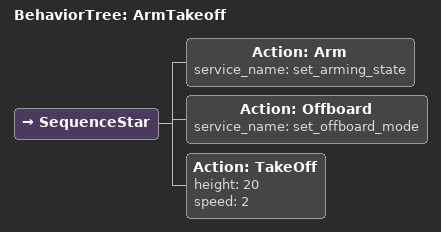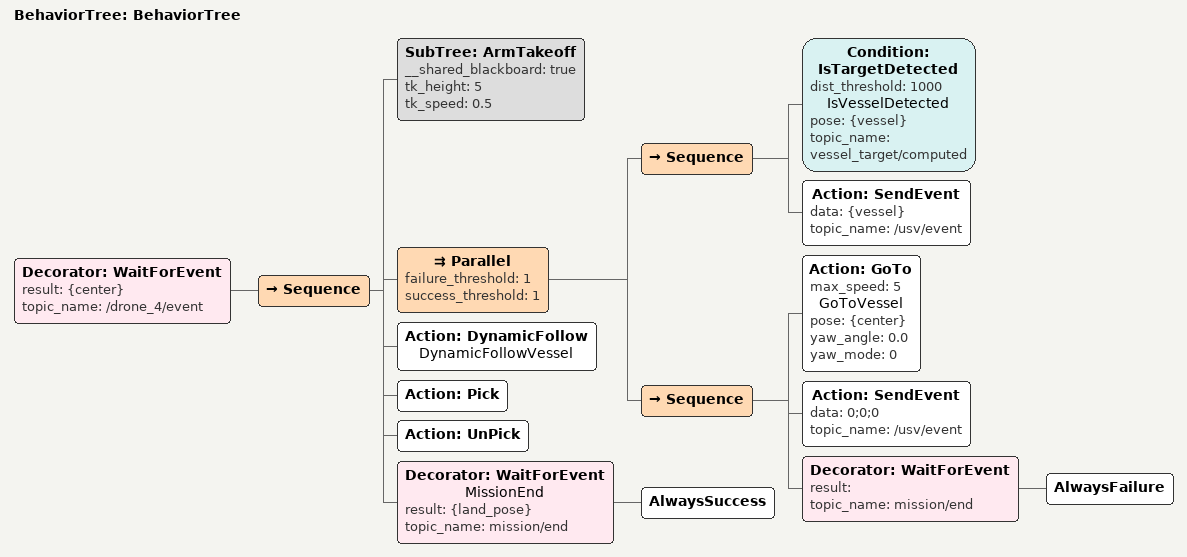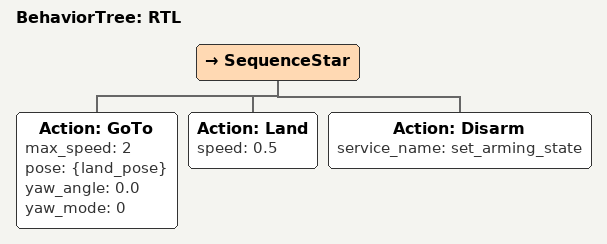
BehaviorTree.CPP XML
<?xml version="1.0"?>
<root main_tree_to_execute="BehaviorTree">
    <BehaviorTree ID="ArmTakeoff">
        <SequenceStar>
            <Action ID="Arm" service_name="set_arming_state"/>
            <Action ID="Offboard" service_name="set_offboard_mode"/>
            <Action ID="TakeOff" height="20" speed="2"/>
        </SequenceStar>
    </BehaviorTree>
    <BehaviorTree ID="BehaviorTree">
        <Decorator ID="WaitForEvent" result="{center}" topic_name="/drone_4/event">
            <Sequence>
                <SubTree ID="ArmTakeoff" __shared_blackboard="true" tk_height="5" tk_speed="0.5"/>
                <Parallel failure_threshold="1" success_threshold="1">
                    <Sequence>
                        <Condition ID="IsTargetDetected" dist_threshold="1000" name="IsVesselDetected" pose="{vessel}" topic_name="vessel_target/computed"/>
                        <Action ID="SendEvent" data="{vessel}" topic_name="/usv/event"/>
                    </Sequence>
                    <Sequence>
                        <Action ID="GoTo" max_speed="5" name="GoToVessel" pose="{center}" yaw_angle="0.0" yaw_mode="0"/>
                        <Action ID="SendEvent" data="0;0;0" topic_name="/usv/event"/>
                        <Decorator ID="WaitForEvent" result="" topic_name="mission/end">
                            <AlwaysFailure/>
                        </Decorator>
                    </Sequence>
                </Parallel>
                <Action ID="DynamicFollow" name="DynamicFollowVessel"/>
                <Action ID="Pick"/>
                <Action ID="UnPick"/>
                <Decorator ID="WaitForEvent" name="MissionEnd" result="{land_pose}" topic_name="mission/end">
                    <AlwaysSuccess/>
                </Decorator>
            </Sequence>
        </Decorator>
    </BehaviorTree>
    <BehaviorTree ID="RTL">
        <SequenceStar>
            <Action ID="GoTo" max_speed="2" pose="{land_pose}" yaw_angle="0.0" yaw_mode="0"/>
            <Action ID="Land" speed="0.5"/>
            <Action ID="Disarm" service_name="set_arming_state"/>
        </SequenceStar>
    </BehaviorTree>
</root>
